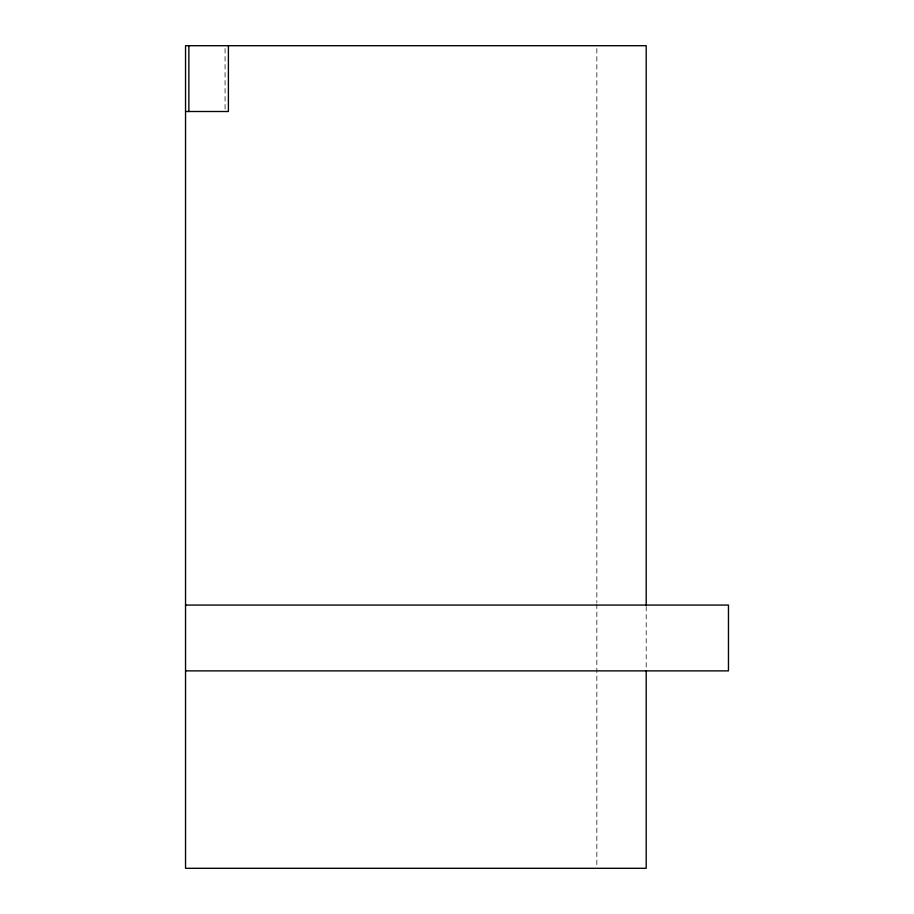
<?xml version="1.0" encoding="UTF-8"?>
<svg xmlns="http://www.w3.org/2000/svg" width="914" height="914" viewBox="0 0 914 914"><rect width="100%" height="100%" fill="white"/><g stroke="black" fill="none" stroke-linecap="round" stroke-linejoin="round"><path stroke-width="0.69" stroke-dasharray="4.57 3.43" d="M646.198 606.473L646.198 669.471M596.842 48.556L596.842 602.669M596.842 604.097L596.842 866.872M225.073 48.499L225.073 110.103"/><path stroke-width="1.37" d="M185.542 111.508L228.397 111.508L228.397 45.7M185.542 605.068L728.458 605.068L728.458 670.876L185.542 670.876M646.198 605.068L646.198 45.7L185.542 45.7L185.542 868.3L646.198 868.3L646.198 670.876M188.867 45.7L188.867 111.508"/></g></svg>
